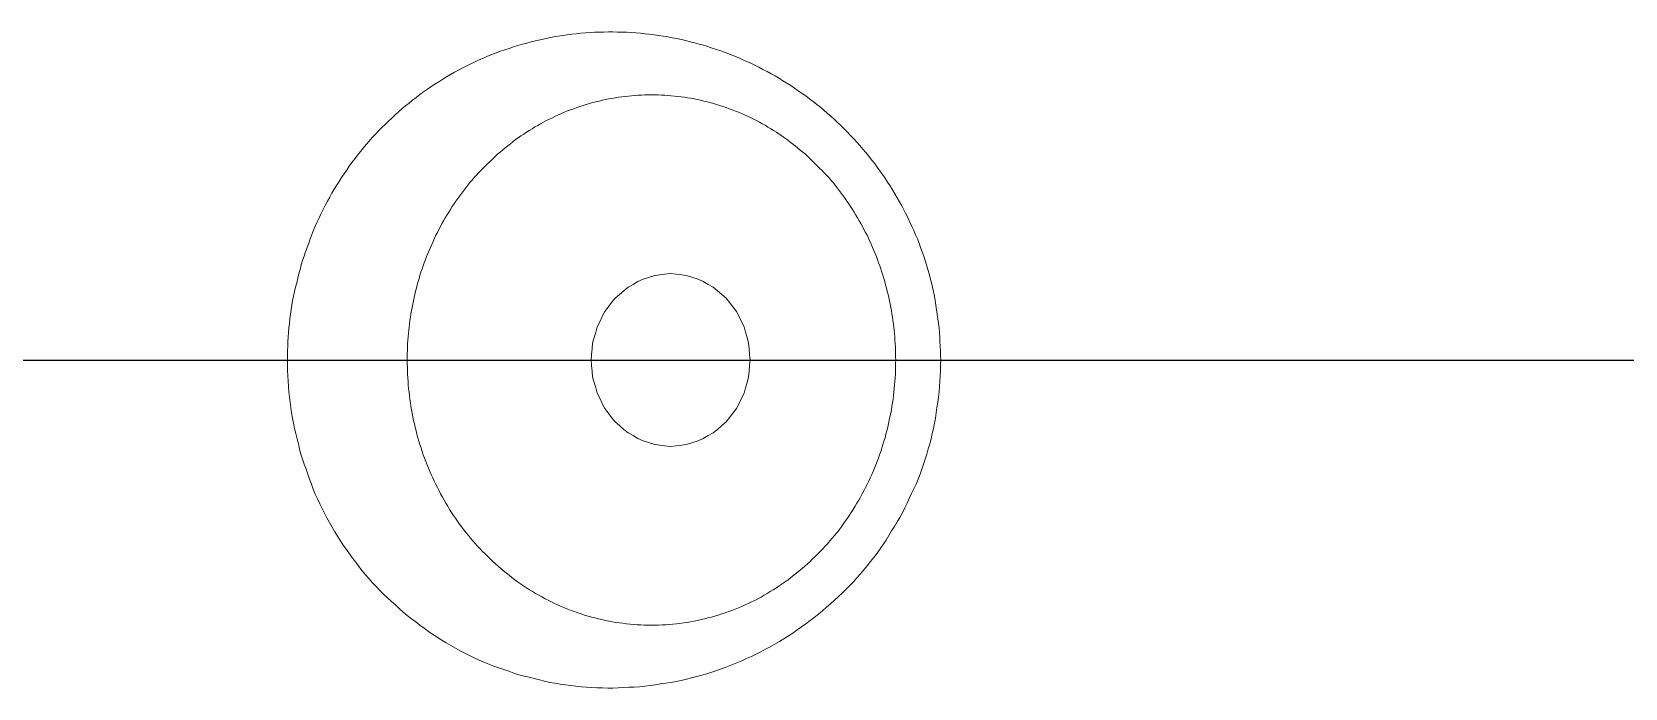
# Model space of a CAD drawing. Extents: x -5208 to -4788, y -2139 to -1842.
# Drawn here: x -4969.5 to -4960.27, y -2061.74 to -2057.94 of the extents above; entities that cross this region are included whole.
import ezdxf

# ---------------------------------------------------------------- set-up
doc = ezdxf.new("R2010")
doc.units = 0
doc.header["$LTSCALE"] = 7
doc.linetypes.add('CENTER', pattern=[2, 1.25, -0.25, 0.25, -0.25])
doc.layers.add('1', color=1, linetype='CENTER')
doc.layers.add('Trimetric', color=7, linetype='CONTINUOUS')

msp = doc.modelspace()

# ---------------------------------------------------------------- linework, layer by layer
at = {"layer": '1'}
for p, q in [((-5068.9255, -2059.843), (-4835.1187, -2059.843)), ((-5066.9276, -2059.843), (-4833.1187, -2059.843))]:
    msp.add_line(p, q, dxfattribs=at)
at = {"layer": 'Trimetric', "color": 0, "linetype": 'Continuous', "lineweight": 18}
for points in [[(-4964.2357, -2059.8429), (-4964.237, -2059.8164), (-4964.2384, -2059.7898), (-4964.2397, -2059.7632), (-4964.2411, -2059.7367), (-4964.2424, -2059.7101), (-4964.2437, -2059.6835), (-4964.2451, -2059.657), (-4964.2488, -2059.6307), (-4964.2529, -2059.6044), (-4964.2569, -2059.5781), (-4964.2609, -2059.5518), (-4964.2649, -2059.5255), (-4964.2689, -2059.4992), (-4964.2729, -2059.4729), (-4964.2786, -2059.4469), (-4964.2846, -2059.421), (-4964.2906, -2059.3951), (-4964.297, -2059.3693), (-4964.3042, -2059.3437), (-4964.3115, -2059.3181), (-4964.3188, -2059.2925), (-4964.3268, -2059.2672), (-4964.335, -2059.2419), (-4964.3439, -2059.2168), (-4964.3529, -2059.1918), (-4964.3624, -2059.167), (-4964.3721, -2059.1422), (-4964.3822, -2059.1176), (-4964.393, -2059.0933), (-4964.404, -2059.0691), (-4964.415, -2059.0449), (-4964.4262, -2059.0207), (-4964.4384, -2058.9971), (-4964.4506, -2058.9735), (-4964.4628, -2058.9498), (-4964.4757, -2058.9266), (-4964.4891, -2058.9036), (-4964.5024, -2058.8806), (-4964.5159, -2058.8577), (-4964.5303, -2058.8353), (-4964.5448, -2058.813), (-4964.5592, -2058.7907), (-4964.5742, -2058.7687), (-4964.5894, -2058.7469), (-4964.6052, -2058.7255), (-4964.621, -2058.7041), (-4964.6373, -2058.6831), (-4964.6538, -2058.6622), (-4964.6706, -2058.6416), (-4964.6878, -2058.6213), (-4964.7054, -2058.6014), (-4964.723, -2058.5814), (-4964.7405, -2058.5615), (-4964.7591, -2058.5424), (-4964.7776, -2058.5233), (-4964.7961, -2058.5042), (-4964.8151, -2058.4856), (-4964.8345, -2058.4674), (-4964.854, -2058.4493), (-4964.8734, -2058.4311), (-4964.8937, -2058.4139), (-4964.9139, -2058.3967), (-4964.9342, -2058.3795), (-4964.9549, -2058.3628), (-4964.976, -2058.3465), (-4964.9971, -2058.3303), (-4965.0181, -2058.3141), (-4965.04, -2058.2989), (-4965.0618, -2058.2837), (-4965.0836, -2058.2685), (-4965.1058, -2058.2539), (-4965.1284, -2058.2398), (-4965.1509, -2058.2257), (-4965.1735, -2058.2116), (-4965.1966, -2058.1985), (-4965.2198, -2058.1855), (-4965.243, -2058.1725), (-4965.2665, -2058.1601), (-4965.2903, -2058.1482), (-4965.3141, -2058.1363), (-4965.3379, -2058.1244), (-4965.3623, -2058.1137), (-4965.3866, -2058.103), (-4965.411, -2058.0923), (-4965.4356, -2058.0822), (-4965.4604, -2058.0727), (-4965.4852, -2058.0631), (-4965.5101, -2058.0537), (-4965.5353, -2058.0453), (-4965.5606, -2058.037), (-4965.5858, -2058.0286), (-4965.6113, -2058.0208), (-4965.6368, -2058.0134), (-4965.6625, -2058.0065), (-4965.6882, -2057.9998), (-4965.7141, -2057.9936), (-4965.74, -2057.9877), (-4965.766, -2057.9821), (-4965.7921, -2057.9771), (-4965.8183, -2057.9726), (-4965.8445, -2057.968), (-4965.8708, -2057.9635), (-4965.8971, -2057.9602), (-4965.9235, -2057.9569), (-4965.9499, -2057.9536), (-4965.9764, -2057.9512), (-4966.0029, -2057.9491), (-4966.0294, -2057.9471), (-4966.056, -2057.9453), (-4966.0825, -2057.9446), (-4966.1091, -2057.9438), (-4966.1357, -2057.9431), (-4966.1623, -2057.9434), (-4966.1889, -2057.9439), (-4966.2155, -2057.9444), (-4966.2421, -2057.9454), (-4966.2686, -2057.9473), (-4966.2951, -2057.9491), (-4966.3217, -2057.951), (-4966.3481, -2057.9536), (-4966.3746, -2057.9565), (-4966.4009, -2057.96), (-4966.4273, -2057.9638), (-4966.4535, -2057.9679), (-4966.4797, -2057.9724), (-4966.5059, -2057.9772), (-4966.5319, -2057.9829), (-4966.5578, -2057.9886), (-4966.5838, -2057.9944), (-4966.6096, -2058.0007), (-4966.6353, -2058.0078), (-4966.6609, -2058.0148), (-4966.6866, -2058.0218), (-4966.7119, -2058.0301), (-4966.7371, -2058.0384), (-4966.7624, -2058.0466), (-4966.7874, -2058.0556), (-4966.8123, -2058.0651), (-4966.8371, -2058.0746), (-4966.8619, -2058.0842), (-4966.8864, -2058.0946), (-4966.9108, -2058.1053), (-4966.935, -2058.1163), (-4966.959, -2058.1277), (-4966.9829, -2058.1394), (-4967.0065, -2058.1515), (-4967.0301, -2058.1639), (-4967.0532, -2058.177), (-4967.0764, -2058.1901), (-4967.0995, -2058.2032), (-4967.1222, -2058.2171), (-4967.1447, -2058.2314), (-4967.1671, -2058.2456), (-4967.1894, -2058.2601), (-4967.2111, -2058.2754), (-4967.2329, -2058.2908), (-4967.2546, -2058.3061), (-4967.2757, -2058.3223), (-4967.2967, -2058.3387), (-4967.3176, -2058.355), (-4967.3383, -2058.3718), (-4967.3584, -2058.3892), (-4967.3785, -2058.4066), (-4967.3986, -2058.4239), (-4967.418, -2058.4422), (-4967.4372, -2058.4606), (-4967.4564, -2058.4789), (-4967.4754, -2058.4976), (-4967.4939, -2058.5166), (-4967.5122, -2058.536), (-4967.5302, -2058.5555), (-4967.5479, -2058.5754), (-4967.5654, -2058.5955), (-4967.5824, -2058.6159), (-4967.5992, -2058.6365), (-4967.6155, -2058.6575), (-4967.6318, -2058.6786), (-4967.6481, -2058.6996), (-4967.6634, -2058.7213), (-4967.6787, -2058.7431), (-4967.6939, -2058.7649), (-4967.7087, -2058.787), (-4967.7229, -2058.8095), (-4967.737, -2058.832), (-4967.7512, -2058.8545), (-4967.7643, -2058.8776), (-4967.7773, -2058.9008), (-4967.7904, -2058.924), (-4967.8031, -2058.9474), (-4967.8152, -2058.971), (-4967.827, -2058.9949), (-4967.8386, -2059.0188), (-4967.8497, -2059.043), (-4967.8606, -2059.0672), (-4967.871, -2059.0917), (-4967.881, -2059.1164), (-4967.8898, -2059.1414), (-4967.8987, -2059.1665), (-4967.9076, -2059.1916), (-4967.9165, -2059.2166), (-4967.9254, -2059.2417), (-4967.9343, -2059.2668), (-4967.9425, -2059.2921), (-4967.9489, -2059.3179), (-4967.9553, -2059.3437), (-4967.9617, -2059.3695), (-4967.9681, -2059.3953), (-4967.9745, -2059.4211), (-4967.9809, -2059.4469), (-4967.9869, -2059.4728), (-4967.9918, -2059.499), (-4967.9963, -2059.5252), (-4968.0005, -2059.5514), (-4968.0043, -2059.5778), (-4968.0078, -2059.6041), (-4968.0108, -2059.6306), (-4968.0136, -2059.657), (-4968.0155, -2059.6835), (-4968.0175, -2059.7101), (-4968.0194, -2059.7366), (-4968.0206, -2059.7631), (-4968.0213, -2059.7897), (-4968.0219, -2059.8163), (-4968.0225, -2059.8429)], [(-4967.3282, -2059.8429), (-4967.3281, -2059.8238), (-4967.3278, -2059.8046), (-4967.3272, -2059.7855), (-4967.3265, -2059.7663), (-4967.3254, -2059.7472), (-4967.3243, -2059.7281), (-4967.3228, -2059.709), (-4967.3212, -2059.6899), (-4967.319, -2059.6708), (-4967.3169, -2059.6518), (-4967.3147, -2059.6328), (-4967.3124, -2059.6137), (-4967.3094, -2059.5948), (-4967.3064, -2059.5759), (-4967.3033, -2059.557), (-4967.3001, -2059.5381), (-4967.2962, -2059.5193), (-4967.2923, -2059.5006), (-4967.2884, -2059.4818), (-4967.2842, -2059.4631), (-4967.2795, -2059.4446), (-4967.2747, -2059.426), (-4967.27, -2059.4074), (-4967.2649, -2059.389), (-4967.2596, -2059.3706), (-4967.254, -2059.3523), (-4967.2482, -2059.334), (-4967.2421, -2059.3158), (-4967.2359, -2059.2977), (-4967.2294, -2059.2796), (-4967.2228, -2059.2617), (-4967.2158, -2059.2439), (-4967.2085, -2059.2261), (-4967.2013, -2059.2084), (-4967.194, -2059.1907), (-4967.1862, -2059.1732), (-4967.1781, -2059.1558), (-4967.17, -2059.1384), (-4967.162, -2059.121), (-4967.1532, -2059.104), (-4967.1443, -2059.087), (-4967.1355, -2059.07), (-4967.1266, -2059.0531), (-4967.1169, -2059.0365), (-4967.1073, -2059.02), (-4967.0976, -2059.0034), (-4967.0878, -2058.9869), (-4967.0776, -2058.9708), (-4967.0673, -2058.9546), (-4967.0566, -2058.9387), (-4967.0459, -2058.9228), (-4967.0349, -2058.9071), (-4967.0237, -2058.8916), (-4967.0123, -2058.8761), (-4967.0007, -2058.8609), (-4966.9888, -2058.846), (-4966.9768, -2058.831), (-4966.9649, -2058.816), (-4966.9525, -2058.8014), (-4966.9398, -2058.787), (-4966.9272, -2058.7726), (-4966.9145, -2058.7582), (-4966.901, -2058.7447), (-4966.8873, -2058.7312), (-4966.8737, -2058.7178), (-4966.86, -2058.7044), (-4966.8463, -2058.6909), (-4966.8327, -2058.6775), (-4966.819, -2058.6641), (-4966.8048, -2058.6512), (-4966.7899, -2058.6392), (-4966.775, -2058.6272), (-4966.7601, -2058.6152), (-4966.7451, -2058.6032), (-4966.7302, -2058.5912), (-4966.7153, -2058.5791), (-4966.7004, -2058.5671), (-4966.6847, -2058.556), (-4966.6691, -2058.545), (-4966.6531, -2058.5344), (-4966.6371, -2058.5238), (-4966.6209, -2058.5136), (-4966.6047, -2058.5035), (-4966.5882, -2058.4937), (-4966.5716, -2058.4842), (-4966.5548, -2058.475), (-4966.538, -2058.4658), (-4966.5211, -2058.4566), (-4966.504, -2058.4481), (-4966.4867, -2058.4398), (-4966.4694, -2058.4315), (-4966.4521, -2058.4233), (-4966.4344, -2058.4159), (-4966.4168, -2058.4085), (-4966.3991, -2058.4011), (-4966.3812, -2058.3942), (-4966.3632, -2058.3877), (-4966.3452, -2058.3812), (-4966.3271, -2058.3748), (-4966.3089, -2058.3689), (-4966.2906, -2058.3631), (-4966.2722, -2058.3579), (-4966.2538, -2058.3527), (-4966.2352, -2058.3479), (-4966.2166, -2058.3433), (-4966.1979, -2058.339), (-4966.1792, -2058.3351), (-4966.1604, -2058.3316), (-4966.1415, -2058.328), (-4966.1227, -2058.3245), (-4966.1037, -2058.3219), (-4966.0847, -2058.3193), (-4966.0657, -2058.3168), (-4966.0467, -2058.3145), (-4966.0276, -2058.313), (-4966.0085, -2058.3114), (-4965.9894, -2058.3099), (-4965.9703, -2058.309), (-4965.9511, -2058.3085), (-4965.932, -2058.308), (-4965.9128, -2058.3075), (-4965.8937, -2058.308), (-4965.8745, -2058.3085), (-4965.8554, -2058.309), (-4965.8362, -2058.3099), (-4965.8171, -2058.3114), (-4965.798, -2058.3129), (-4965.7789, -2058.3144), (-4965.7599, -2058.3166), (-4965.7409, -2058.3188), (-4965.7219, -2058.3216), (-4965.703, -2058.3245), (-4965.6841, -2058.3278), (-4965.6653, -2058.3312), (-4965.6465, -2058.335), (-4965.6278, -2058.3392), (-4965.6092, -2058.3437), (-4965.5905, -2058.3482), (-4965.5719, -2058.3528), (-4965.5535, -2058.3581), (-4965.5352, -2058.3636), (-4965.5168, -2058.3691), (-4965.4986, -2058.3749), (-4965.4805, -2058.3813), (-4965.4625, -2058.3878), (-4965.4444, -2058.3942), (-4965.4266, -2058.4012), (-4965.4089, -2058.4086), (-4965.3912, -2058.4159), (-4965.3735, -2058.4233), (-4965.3562, -2058.4313), (-4965.3388, -2058.4394), (-4965.3216, -2058.448), (-4965.3045, -2058.4566), (-4965.2876, -2058.4655), (-4965.2707, -2058.4746), (-4965.254, -2058.484), (-4965.2375, -2058.4938), (-4965.2212, -2058.5038), (-4965.2049, -2058.5138), (-4965.1885, -2058.5238), (-4965.1727, -2058.5345), (-4965.1568, -2058.5454), (-4965.141, -2058.5562), (-4965.1254, -2058.5672), (-4965.1104, -2058.5792), (-4965.0955, -2058.5912), (-4965.0805, -2058.6032), (-4965.0656, -2058.6152), (-4965.0506, -2058.6272), (-4965.0357, -2058.6392), (-4965.0208, -2058.6511), (-4965.0067, -2058.6641), (-4964.993, -2058.6776), (-4964.9794, -2058.691), (-4964.9657, -2058.7044), (-4964.952, -2058.7178), (-4964.9383, -2058.7312), (-4964.9246, -2058.7446), (-4964.9111, -2058.7582), (-4964.8983, -2058.7724), (-4964.8855, -2058.7867), (-4964.8731, -2058.8013), (-4964.8607, -2058.8159), (-4964.8486, -2058.8308), (-4964.8367, -2058.8458), (-4964.8249, -2058.8609), (-4964.8134, -2058.8762), (-4964.8022, -2058.8918), (-4964.791, -2058.9073), (-4964.7798, -2058.9228), (-4964.7692, -2058.9388), (-4964.7587, -2058.9548), (-4964.7483, -2058.9709), (-4964.7378, -2058.9869), (-4964.728, -2059.0034), (-4964.7184, -2059.02), (-4964.7087, -2059.0365), (-4964.6991, -2059.0531), (-4964.6902, -2059.07), (-4964.6813, -2059.087), (-4964.6724, -2059.104), (-4964.6636, -2059.121), (-4964.6553, -2059.1383), (-4964.6471, -2059.1556), (-4964.6393, -2059.1731), (-4964.6315, -2059.1906), (-4964.6241, -2059.2082), (-4964.6167, -2059.2259), (-4964.6097, -2059.2438), (-4964.6029, -2059.2617), (-4964.5965, -2059.2797), (-4964.59, -2059.2978), (-4964.5836, -2059.3158), (-4964.5776, -2059.334), (-4964.572, -2059.3523), (-4964.5664, -2059.3707), (-4964.5608, -2059.389), (-4964.5558, -2059.4075), (-4964.551, -2059.426), (-4964.5462, -2059.4446), (-4964.5415, -2059.4631), (-4964.5373, -2059.4818), (-4964.5334, -2059.5006), (-4964.5295, -2059.5193), (-4964.5256, -2059.5381), (-4964.5224, -2059.557), (-4964.5194, -2059.5759), (-4964.5163, -2059.5948), (-4964.5133, -2059.6137), (-4964.511, -2059.6328), (-4964.5088, -2059.6518), (-4964.5066, -2059.6708), (-4964.5044, -2059.6899), (-4964.503, -2059.709), (-4964.5017, -2059.7281), (-4964.5004, -2059.7472), (-4964.4991, -2059.7663), (-4964.4987, -2059.7855), (-4964.4982, -2059.8046), (-4964.4978, -2059.8238), (-4964.4974, -2059.8429)], [(-4964.2357, -2059.8429), (-4964.2372, -2059.8736), (-4964.2388, -2059.9042), (-4964.2403, -2059.9349), (-4964.2419, -2059.9656), (-4964.2434, -2059.9962), (-4964.245, -2060.0269), (-4964.2492, -2060.0573), (-4964.2538, -2060.0877), (-4964.2584, -2060.118), (-4964.2631, -2060.1484), (-4964.2677, -2060.1787), (-4964.2723, -2060.2091), (-4964.2787, -2060.2391), (-4964.2856, -2060.269), (-4964.2925, -2060.299), (-4964.3004, -2060.3286), (-4964.3088, -2060.3581), (-4964.3172, -2060.3877), (-4964.3263, -2060.417), (-4964.3359, -2060.4462), (-4964.3461, -2060.4751), (-4964.3567, -2060.504), (-4964.3676, -2060.5326), (-4964.3793, -2060.5611), (-4964.3918, -2060.5891), (-4964.4052, -2060.6167), (-4964.4186, -2060.6444), (-4964.432, -2060.672), (-4964.4454, -2060.6996), (-4964.4588, -2060.7272), (-4964.4732, -2060.7543), (-4964.4892, -2060.7805), (-4964.5053, -2060.8067), (-4964.5213, -2060.8328), (-4964.5374, -2060.859), (-4964.5534, -2060.8852), (-4964.5699, -2060.9111), (-4964.5876, -2060.9362), (-4964.6057, -2060.961), (-4964.624, -2060.9856), (-4964.6429, -2061.0099), (-4964.6621, -2061.0338), (-4964.6817, -2061.0574), (-4964.702, -2061.0805), (-4964.7223, -2061.1035), (-4964.7427, -2061.1265), (-4964.764, -2061.1485), (-4964.7854, -2061.1706), (-4964.8069, -2061.1925), (-4964.8298, -2061.2129), (-4964.8528, -2061.2334), (-4964.8757, -2061.2538), (-4964.8986, -2061.2742), (-4964.9215, -2061.2947), (-4964.9445, -2061.3151), (-4964.9692, -2061.3332), (-4964.994, -2061.3513), (-4965.0188, -2061.3695), (-4965.0436, -2061.3876), (-4965.0684, -2061.4057), (-4965.0932, -2061.4238), (-4965.1191, -2061.4403), (-4965.1451, -2061.4565), (-4965.1712, -2061.4728), (-4965.1979, -2061.488), (-4965.2247, -2061.503), (-4965.2515, -2061.518), (-4965.2788, -2061.5319), (-4965.3063, -2061.5456), (-4965.3338, -2061.5593), (-4965.3618, -2061.5719), (-4965.3899, -2061.5843), (-4965.418, -2061.5966), (-4965.4466, -2061.6079), (-4965.4752, -2061.6189), (-4965.5039, -2061.6299), (-4965.533, -2061.6397), (-4965.5621, -2061.6494), (-4965.5913, -2061.659), (-4965.6207, -2061.6677), (-4965.6503, -2061.6761), (-4965.68, -2061.6839), (-4965.7098, -2061.6912), (-4965.7397, -2061.6981), (-4965.7697, -2061.7045), (-4965.8, -2061.7095), (-4965.8304, -2061.7141), (-4965.8608, -2061.7186), (-4965.8911, -2061.7232), (-4965.9215, -2061.7278), (-4965.9519, -2061.7323), (-4965.9825, -2061.7346), (-4966.0131, -2061.7362), (-4966.0438, -2061.7378), (-4966.0744, -2061.7394), (-4966.1051, -2061.741), (-4966.1358, -2061.7426), (-4966.1665, -2061.7424), (-4966.1972, -2061.7417), (-4966.2279, -2061.7411), (-4966.2585, -2061.7392), (-4966.2891, -2061.7371), (-4966.3198, -2061.7349), (-4966.3503, -2061.7319), (-4966.3808, -2061.7284), (-4966.4113, -2061.7244), (-4966.4416, -2061.7198), (-4966.4719, -2061.7148), (-4966.5021, -2061.7093), (-4966.532, -2061.7023), (-4966.5618, -2061.6949), (-4966.5916, -2061.6876), (-4966.6215, -2061.6802), (-4966.6513, -2061.6729), (-4966.6811, -2061.6655), (-4966.7102, -2061.6557), (-4966.7391, -2061.6454), (-4966.768, -2061.6352), (-4966.797, -2061.6249), (-4966.8259, -2061.6146), (-4966.8549, -2061.6044), (-4966.8832, -2061.5926), (-4966.9113, -2061.5803), (-4966.9393, -2061.5675), (-4966.9669, -2061.5542), (-4966.9944, -2061.5405), (-4967.0217, -2061.5264), (-4967.0485, -2061.5114), (-4967.0752, -2061.4963), (-4967.102, -2061.4812), (-4967.128, -2061.465), (-4967.154, -2061.4486), (-4967.1799, -2061.4321), (-4967.2048, -2061.4141), (-4967.2294, -2061.3958), (-4967.2541, -2061.3775), (-4967.2787, -2061.3592), (-4967.3034, -2061.3409), (-4967.328, -2061.3226), (-4967.351, -2061.3023), (-4967.3737, -2061.2816), (-4967.3964, -2061.2609), (-4967.4192, -2061.2403), (-4967.4419, -2061.2196), (-4967.4646, -2061.1989), (-4967.4862, -2061.1772), (-4967.5074, -2061.155), (-4967.5283, -2061.1324), (-4967.5487, -2061.1095), (-4967.5688, -2061.0863), (-4967.5885, -2061.0627), (-4967.6075, -2061.0386), (-4967.6263, -2061.0143), (-4967.6451, -2060.9901), (-4967.663, -2060.9651), (-4967.6806, -2060.94), (-4967.6982, -2060.9148), (-4967.7149, -2060.889), (-4967.7312, -2060.863), (-4967.7476, -2060.837), (-4967.763, -2060.8105), (-4967.7781, -2060.7837), (-4967.7931, -2060.757), (-4967.8075, -2060.7298), (-4967.8215, -2060.7025), (-4967.8348, -2060.6749), (-4967.8478, -2060.647), (-4967.8605, -2060.619), (-4967.8725, -2060.5908), (-4967.8835, -2060.5622), (-4967.8938, -2060.5332), (-4967.9041, -2060.5043), (-4967.9143, -2060.4753), (-4967.9246, -2060.4464), (-4967.9348, -2060.4174), (-4967.9439, -2060.3881), (-4967.9513, -2060.3583), (-4967.9586, -2060.3285), (-4967.966, -2060.2987), (-4967.9734, -2060.2689), (-4967.9808, -2060.2391), (-4967.9876, -2060.2092), (-4967.9932, -2060.179), (-4967.9982, -2060.1487), (-4968.0028, -2060.1183), (-4968.0069, -2060.0879), (-4968.0105, -2060.0574), (-4968.0137, -2060.0269), (-4968.0159, -2059.9963), (-4968.0182, -2059.9656), (-4968.0203, -2059.935), (-4968.021, -2059.9043), (-4968.0218, -2059.8736), (-4968.0225, -2059.8429)], [(-4964.4974, -2059.8429), (-4964.4978, -2059.8636), (-4964.4983, -2059.8843), (-4964.4988, -2059.905), (-4964.4995, -2059.9257), (-4964.501, -2059.9463), (-4964.5024, -2059.967), (-4964.5038, -2059.9876), (-4964.5058, -2060.0082), (-4964.5082, -2060.0288), (-4964.5105, -2060.0494), (-4964.5129, -2060.0699), (-4964.5162, -2060.0904), (-4964.5195, -2060.1108), (-4964.5228, -2060.1312), (-4964.5264, -2060.1516), (-4964.5306, -2060.1719), (-4964.5349, -2060.1921), (-4964.5391, -2060.2124), (-4964.544, -2060.2325), (-4964.5491, -2060.2526), (-4964.5543, -2060.2726), (-4964.5595, -2060.2926), (-4964.5656, -2060.3124), (-4964.5716, -2060.3322), (-4964.5777, -2060.352), (-4964.5842, -2060.3717), (-4964.5911, -2060.3912), (-4964.5981, -2060.4107), (-4964.605, -2060.4302), (-4964.6126, -2060.4494), (-4964.6203, -2060.4687), (-4964.6283, -2060.4877), (-4964.6365, -2060.5067), (-4964.645, -2060.5256), (-4964.6538, -2060.5444), (-4964.6627, -2060.563), (-4964.6721, -2060.5814), (-4964.6817, -2060.5998), (-4964.6914, -2060.6181), (-4964.7011, -2060.6364), (-4964.7115, -2060.6543), (-4964.722, -2060.6721), (-4964.7325, -2060.69), (-4964.7434, -2060.7075), (-4964.7547, -2060.7249), (-4964.766, -2060.7422), (-4964.7773, -2060.7596), (-4964.7894, -2060.7763), (-4964.8015, -2060.7931), (-4964.8136, -2060.8099), (-4964.826, -2060.8265), (-4964.8388, -2060.8428), (-4964.8517, -2060.8589), (-4964.8648, -2060.875), (-4964.8783, -2060.8907), (-4964.8919, -2060.9063), (-4964.9057, -2060.9217), (-4964.92, -2060.9367), (-4964.9348, -2060.9512), (-4964.9496, -2060.9657), (-4964.9643, -2060.9802), (-4964.9791, -2060.9947), (-4964.9939, -2061.0092), (-4965.0087, -2061.0236), (-4965.0241, -2061.0374), (-4965.0402, -2061.0504), (-4965.0564, -2061.0633), (-4965.0725, -2061.0763), (-4965.0887, -2061.0892), (-4965.1048, -2061.1022), (-4965.121, -2061.1151), (-4965.1377, -2061.1273), (-4965.1547, -2061.139), (-4965.1718, -2061.1508), (-4965.189, -2061.1623), (-4965.2066, -2061.1731), (-4965.2242, -2061.184), (-4965.2419, -2061.1948), (-4965.2598, -2061.2051), (-4965.2779, -2061.2153), (-4965.2962, -2061.2249), (-4965.3146, -2061.2344), (-4965.3331, -2061.2436), (-4965.3518, -2061.2525), (-4965.3706, -2061.2612), (-4965.3896, -2061.2693), (-4965.4088, -2061.2772), (-4965.4279, -2061.2852), (-4965.4472, -2061.2927), (-4965.4667, -2061.2996), (-4965.4861, -2061.3066), (-4965.5057, -2061.3134), (-4965.5255, -2061.3194), (-4965.5453, -2061.3253), (-4965.5652, -2061.3312), (-4965.5852, -2061.3364), (-4965.6053, -2061.3413), (-4965.6254, -2061.3462), (-4965.6456, -2061.3507), (-4965.6659, -2061.3548), (-4965.6863, -2061.3585), (-4965.7067, -2061.362), (-4965.7272, -2061.365), (-4965.7477, -2061.3679), (-4965.7682, -2061.3703), (-4965.7888, -2061.3722), (-4965.8095, -2061.3739), (-4965.8301, -2061.3755), (-4965.8508, -2061.3768), (-4965.8714, -2061.3773), (-4965.8921, -2061.3779), (-4965.9128, -2061.3784), (-4965.9335, -2061.3779), (-4965.9542, -2061.3773), (-4965.9749, -2061.3767), (-4965.9956, -2061.3755), (-4966.0162, -2061.3738), (-4966.0368, -2061.3722), (-4966.0574, -2061.3702), (-4966.0779, -2061.3675), (-4966.0985, -2061.3647), (-4966.119, -2061.362), (-4966.1393, -2061.3582), (-4966.1597, -2061.3544), (-4966.18, -2061.3506), (-4966.2003, -2061.3463), (-4966.2204, -2061.3417), (-4966.2405, -2061.3366), (-4966.2605, -2061.3313), (-4966.2804, -2061.3256), (-4966.3003, -2061.3197), (-4966.32, -2061.3135), (-4966.3395, -2061.3067), (-4966.359, -2061.2997), (-4966.3785, -2061.2927), (-4966.3978, -2061.2853), (-4966.4169, -2061.2773), (-4966.436, -2061.2693), (-4966.4551, -2061.2613), (-4966.4737, -2061.2523), (-4966.4924, -2061.2433), (-4966.511, -2061.2343), (-4966.5294, -2061.2248), (-4966.5476, -2061.2149), (-4966.5657, -2061.2049), (-4966.5838, -2061.1949), (-4966.6016, -2061.1842), (-4966.6192, -2061.1734), (-4966.6367, -2061.1624), (-4966.654, -2061.1509), (-4966.6712, -2061.1394), (-4966.6881, -2061.1275), (-4966.7048, -2061.1152), (-4966.7209, -2061.1022), (-4966.737, -2061.0893), (-4966.7531, -2061.0763), (-4966.7693, -2061.0633), (-4966.7854, -2061.0503), (-4966.8015, -2061.0373), (-4966.8171, -2061.0237), (-4966.8318, -2061.0092), (-4966.8466, -2060.9947), (-4966.8613, -2060.9802), (-4966.8761, -2060.9657), (-4966.8909, -2060.9512), (-4966.9056, -2060.9366), (-4966.9199, -2060.9216), (-4966.9335, -2060.9061), (-4966.9472, -2060.8905), (-4966.9608, -2060.875), (-4966.9737, -2060.8588), (-4966.9866, -2060.8426), (-4966.9995, -2060.8264), (-4967.0121, -2060.81), (-4967.0244, -2060.7934), (-4967.0364, -2060.7765), (-4967.0483, -2060.7596), (-4967.0599, -2060.7424), (-4967.0713, -2060.7251), (-4967.0824, -2060.7076), (-4967.0932, -2060.69), (-4967.1036, -2060.6721), (-4967.1141, -2060.6542), (-4967.1245, -2060.6364), (-4967.1343, -2060.6181), (-4967.1438, -2060.5998), (-4967.1534, -2060.5814), (-4967.1628, -2060.563), (-4967.1715, -2060.5442), (-4967.1803, -2060.5254), (-4967.189, -2060.5066), (-4967.1971, -2060.4876), (-4967.205, -2060.4685), (-4967.2128, -2060.4493), (-4967.2206, -2060.4301), (-4967.2278, -2060.4107), (-4967.2349, -2060.3913), (-4967.2416, -2060.3717), (-4967.2481, -2060.3521), (-4967.2544, -2060.3323), (-4967.2604, -2060.3125), (-4967.2662, -2060.2926), (-4967.2715, -2060.2726), (-4967.2766, -2060.2526), (-4967.2817, -2060.2325), (-4967.2867, -2060.2124), (-4967.2909, -2060.1922), (-4967.2951, -2060.1719), (-4967.2993, -2060.1516), (-4967.303, -2060.1313), (-4967.3062, -2060.1108), (-4967.3095, -2060.0904), (-4967.3127, -2060.0699), (-4967.3151, -2060.0494), (-4967.3175, -2060.0288), (-4967.3198, -2060.0082), (-4967.3219, -2059.9877), (-4967.3233, -2059.967), (-4967.3247, -2059.9463), (-4967.3261, -2059.9257), (-4967.3268, -2059.905), (-4967.3273, -2059.8843), (-4967.3278, -2059.8636), (-4967.3282, -2059.8429)]]:
    msp.add_lwpolyline(points, dxfattribs=at)
msp.add_lwpolyline([(-4965.3408, -2059.8429), (-4965.3438, -2059.8103), (-4965.3468, -2059.7777), (-4965.3498, -2059.745), (-4965.3586, -2059.7135), (-4965.3674, -2059.6819), (-4965.3765, -2059.6504), (-4965.391, -2059.621), (-4965.4055, -2059.5916), (-4965.4205, -2059.5626), (-4965.4402, -2059.5364), (-4965.46, -2059.5103), (-4965.4807, -2059.485), (-4965.5052, -2059.4632), (-4965.5297, -2059.4415), (-4965.5555, -2059.4215), (-4965.5838, -2059.4051), (-4965.6122, -2059.3886), (-4965.642, -2059.3755), (-4965.6732, -2059.3653), (-4965.7043, -2059.355), (-4965.7365, -2059.3499), (-4965.7691, -2059.3464), (-4965.8017, -2059.3429), (-4965.8343, -2059.3464), (-4965.8669, -2059.3499), (-4965.8991, -2059.355), (-4965.9302, -2059.3653), (-4965.9614, -2059.3755), (-4965.9912, -2059.3886), (-4966.0196, -2059.4051), (-4966.0479, -2059.4215), (-4966.0737, -2059.4415), (-4966.0982, -2059.4632), (-4966.1227, -2059.485), (-4966.1434, -2059.5103), (-4966.1632, -2059.5364), (-4966.1829, -2059.5626), (-4966.1979, -2059.5916), (-4966.2124, -2059.621), (-4966.2269, -2059.6504), (-4966.236, -2059.6819), (-4966.2448, -2059.7135), (-4966.2536, -2059.745), (-4966.2566, -2059.7777), (-4966.2596, -2059.8103), (-4966.2626, -2059.8429), (-4966.2596, -2059.8756), (-4966.2566, -2059.9082), (-4966.2536, -2059.9408), (-4966.2448, -2059.9724), (-4966.236, -2060.004), (-4966.2269, -2060.0354), (-4966.2124, -2060.0648), (-4966.1979, -2060.0942), (-4966.1829, -2060.1233), (-4966.1632, -2060.1494), (-4966.1434, -2060.1756), (-4966.1227, -2060.2008), (-4966.0982, -2060.2226), (-4966.0737, -2060.2444), (-4966.0479, -2060.2643), (-4966.0196, -2060.2808), (-4965.9912, -2060.2973), (-4965.9614, -2060.3104), (-4965.9302, -2060.3206), (-4965.8991, -2060.3308), (-4965.8669, -2060.336), (-4965.8343, -2060.3394), (-4965.8017, -2060.3429), (-4965.7691, -2060.3394), (-4965.7365, -2060.336), (-4965.7043, -2060.3308), (-4965.6732, -2060.3206), (-4965.642, -2060.3104), (-4965.6122, -2060.2973), (-4965.5838, -2060.2808), (-4965.5555, -2060.2644), (-4965.5297, -2060.2444), (-4965.5052, -2060.2226), (-4965.4807, -2060.2008), (-4965.46, -2060.1756), (-4965.4402, -2060.1494), (-4965.4205, -2060.1233), (-4965.4055, -2060.0942), (-4965.391, -2060.0648), (-4965.3765, -2060.0354), (-4965.3674, -2060.004), (-4965.3586, -2059.9724), (-4965.3498, -2059.9408), (-4965.3468, -2059.9082), (-4965.3438, -2059.8756)], close=True, dxfattribs=at)

doc.saveas('drawing.dxf')
